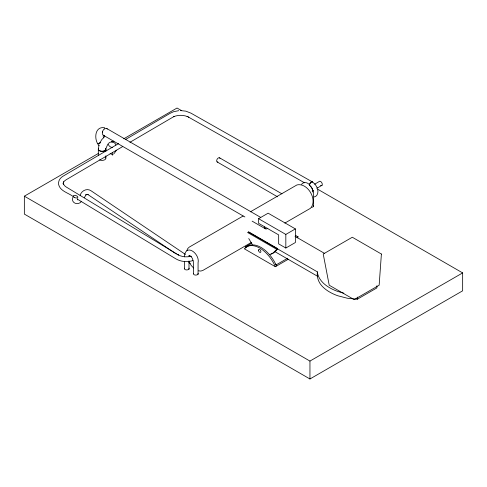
<?xml version="1.0" encoding="UTF-8"?>
<svg xmlns="http://www.w3.org/2000/svg" width="487" height="487" viewBox="0 0 487 487"><rect width="100%" height="100%" fill="white"/><g stroke="black" fill="none" stroke-linecap="round" stroke-linejoin="round"><path stroke-width="0.73" d="M184.384 256.911C185.395 242.599 200.108 253.63 198.069 262.749L198.069 274.37M98.325 149.266L99.007 145.077M72.8 197.442C70.682 203.225 78.425 205.94 81.554 201.253M77.415 198.678L77.591 199.926M105.904 148.559L107.864 144.067M189.114 256.625L189.419 255.687M186.85 250.586L187.805 248.48L189.321 247.073L243.129 216.009M80.118 195.39C81.335 190.734 87.045 187.818 91.166 190.861L185.425 254.421M84.3 197.698L86.29 194.435L85.749 194.855L88.171 194.471L87.526 194.307L176.349 254.031M99.701 143.202L101.746 139.641L104.748 136.506M99.025 145.552C93.821 140.226 94.301 125.835 104.693 127.764M98.557 148.413L98.392 148.693A3.768 2.131 1 0 0 99.579 150.751A3.786 2.137 1 0 0 104.188 150.982A3.786 2.137 1 0 0 105.685 148.541M98.563 148.438L98.392 148.712A3.774 2.167 0.3 0 0 102.313 151.299A3.774 2.167 0.3 0 0 105.667 148.462M116.484 150.209L114.013 153.63M248.583 231.824L277.657 248.613L272.446 253.563L269.883 254.585M275.776 251.14L276.726 249.868M277.036 249.447L277.657 248.613M297.307 237.845L298.062 236.834L295.475 235.343M301.532 184.348C303.206 181.779 307.139 182.162 309.02 184.311M275.21 251.59L273.517 252.942L270.961 253.97M104.224 129.006L104.918 128.55A3.786 2.386 -65 0 1 107.292 129.049M118.572 143.586L63.024 176.203C60.145 177.785 58.002 181.134 58.617 184.482C60.187 191.428 68.801 192.87 73.537 196.839M125.762 139.367L170.194 113.276L173.64 111.693L178.741 110.665M122.761 146.52L66.007 179.843L64.284 181.164L63.243 182.68L63.584 181.779L63.347 184.177L63.06 183.24L64.424 185.602L66.183 186.978L178.492 255.036L177.919 254.707C181.694 256.886 186.314 257.306 190.527 256.387M129.938 142.307L174.084 116.466L173.53 116.74C177.974 114.865 183.185 114.847 187.653 116.661M189.23 255.839L189.814 255.498L188.865 255.626L191.178 256.479L190.727 256.022L192.377 258.39L193.327 261.409L193.449 273.603M314.578 184.25L319.155 181.56A2.386 1.388 59.6 0 1 322.096 183.349A2.386 1.388 59.6 0 1 320.543 185.328M312.228 191.02L313.537 190.253M316.806 188.335L322.041 185.261M317.22 188.944L462.65 272.909L462.65 290.818L309.951 378.977L24.35 214.091L24.35 196.182L98.727 153.241M123.735 138.801L177.049 108.023L181.657 110.683M250.348 211.839L296.936 184.938C307.766 182.339 318.096 200.242 310.432 208.32L284.84 223.095M258.585 218.693L268.13 213.184L295.372 228.908L295.372 242.52L285.826 248.029L278.667 243.902L278.667 234.904L258.585 223.314L258.585 218.693L285.826 234.424L295.372 228.908M251.377 242.416L202.817 270.449L200.839 271.058L198.538 270.833M245.527 248.114L245.527 246.739L251.383 243.354M296.985 237.455L298.062 236.834M275.612 264.106L276.543 264.642L287.61 258.256M275.35 266.712A26.274 15.17 60 0 0 244.334 248.802L275.35 266.712L288.261 259.261M248.297 231.989L317.341 271.849C316.593 277.663 318.961 283.44 323.271 287.342A43.392 25.05 0 0 0 337.923 295.798L347.341 298.233L357.306 299.219L376.889 287.914L376.889 285.766M24.35 196.182L309.951 361.074L462.65 272.909M97.966 143.781L100.675 142.624M99.105 143.373L99.829 143.038M192.986 260.582C187.294 262.347 180.762 261.854 175.63 258.707L77.439 199.201M313.999 197.004C317.347 196.559 318.407 192.633 317.749 189.747M180.549 110.586L185.857 111.158L190.959 113.154L312.617 182.047A2.386 1.37 -60.5 0 0 310.31 182.777A2.386 1.37 -60.5 0 0 309.781 185.778M343.895 293.192L337.923 291.5A43.392 25.05 0 0 1 323.271 283.044C320.196 280.049 317.725 276.214 317.341 271.849M187.105 116.393L188.828 117.245M188.219 116.941L304.497 182.783M219.54 157.806L281.93 193.832M217.153 161.94L277.572 196.827M295.049 236.335L324.439 253.331M106.848 128.574L260.746 217.427M103.232 135.179L244.882 216.965M252.126 221.147L265.305 228.756M247.506 232.445L276.586 249.234M110.117 153.375L112.704 154.872M274.619 251.481L317.341 276.147M245.527 246.739L246.465 247.28L247.414 246.428A26.274 15.17 60 0 1 274.662 262.158L276.543 266.024L276.543 264.642M188.907 262.499L190.161 263.345M193.601 267.978L191.3 265.549L188.713 261.397M310.669 186.448L312.289 188.518L313.275 192.097M309.47 184.78C312.173 187.623 313.488 191.592 313.47 195.476L313.47 206.409M252.272 244.419L248.741 238.545M317.256 187.958L315.351 184.543L312.788 182.181A2.386 1.12 -52.9 0 0 310.603 182.875A2.386 1.12 -52.9 0 0 309.61 185.644M103.53 137.833L103.189 136.129M357.306 297.07L357.306 299.219M309.951 361.074L309.951 378.977M285.826 234.424L285.826 248.029M188.999 260.929L188.999 269.274M184.384 261.312L184.384 268.66M105.849 149.016L105.849 151.287M105.849 155.816L105.849 158.08M98.319 149.253L98.319 155.316M313.458 205.624A2.386 1.376 0 0 1 311.796 207.316M188.993 268.191A2.386 1.376 0 0 1 186.71 269.932A2.386 1.376 0 0 1 184.384 268.209M198.057 273.341A2.386 1.376 0 0 1 195.78 275.088A2.386 1.376 0 0 1 193.449 273.365M217.908 162.007A2.386 1.376 -60 0 1 217.153 159.188A2.386 1.376 -60 0 1 219.972 158.427M113.8 141.2A3.786 3.056 -74.9 0 1 111.42 141.68M112.436 152.796A3.774 1.37 46 0 1 112.357 154.976M113.806 141.169A3.774 3.044 -74.9 0 1 111.438 141.644M105.235 157.015A3.774 2.179 0 0 1 104.559 159.858A3.774 2.179 0 0 1 99.585 159.839M104.419 135.416A3.786 2.386 -65 0 1 102.398 132.281M102.635 131.393A3.786 2.386 -65 0 1 104.23 129.018M112.339 147.433A3.774 2.648 14.2 0 1 111.371 147.251L110.458 146.897A3.774 2.648 14.2 0 1 110.178 142.21A3.774 2.648 14.2 0 1 115.882 145.071M267.832 228.269A3.774 2.179 -60 0 1 264.636 226.912M381.394 254.037L379.154 285.212L354.183 299.627L329.212 285.212L323.222 254.037L352.308 237.242L381.394 254.037M102.66 131.374L102.416 132.312L102.647 131.368M74.079 197.235A2.386 1.151 17.8 0 0 77.817 197.424A2.386 1.151 17.8 0 0 74.761 195.366A2.386 1.151 17.8 0 0 74.079 197.235M258.5 250.215A1.686 0.974 60 0 0 260.289 252.443A1.686 0.974 60 0 0 260.289 250.056A1.686 0.974 60 0 0 258.5 250.215"/></g></svg>
